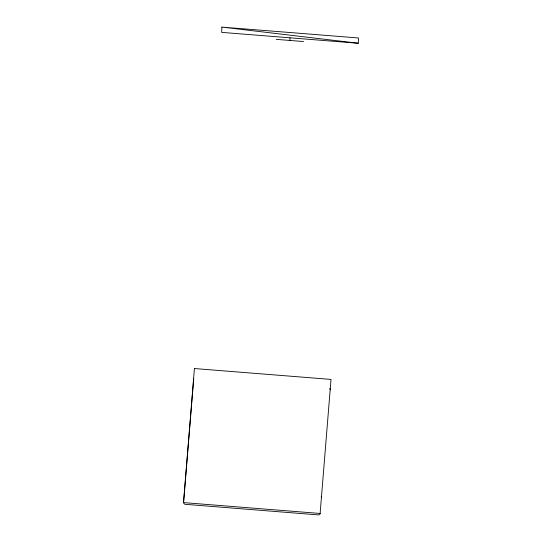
<?xml version="1.0" encoding="UTF-8"?>
<svg xmlns="http://www.w3.org/2000/svg" width="542" height="542" viewBox="0 0 542 542"><rect width="100%" height="100%" fill="white"/><g stroke="black" fill="none" stroke-linecap="round" stroke-linejoin="round"><path stroke-width="0.81" d="M330.234 389.881L329.936 388.675A2.541 2.493 2.1 0 0 329.787 388.451M221.881 27.1L221.685 32.371L358.296 43.252L358.492 37.981L221.881 27.1L358.296 43.252M289.895 40.447L289.99 37.811M193.731 378.526L183.596 502.4A1.714 1.68 2.1 0 0 183.684 503.091L184.429 504.006A2.026 1.992 2.1 0 0 185.371 504.324L318.14 514.893A2.026 1.992 2.1 0 0 319.116 514.737L320.004 513.945A1.714 1.68 2.1 0 0 320.207 513.281M192.214 396.202L192.681 396.263M276.237 39.363L303.554 41.538M321.128 496.912L321.508 497.041M194.409 368.54L183.508 502.59L320.119 513.464L331.013 379.42L194.409 368.54"/></g></svg>
